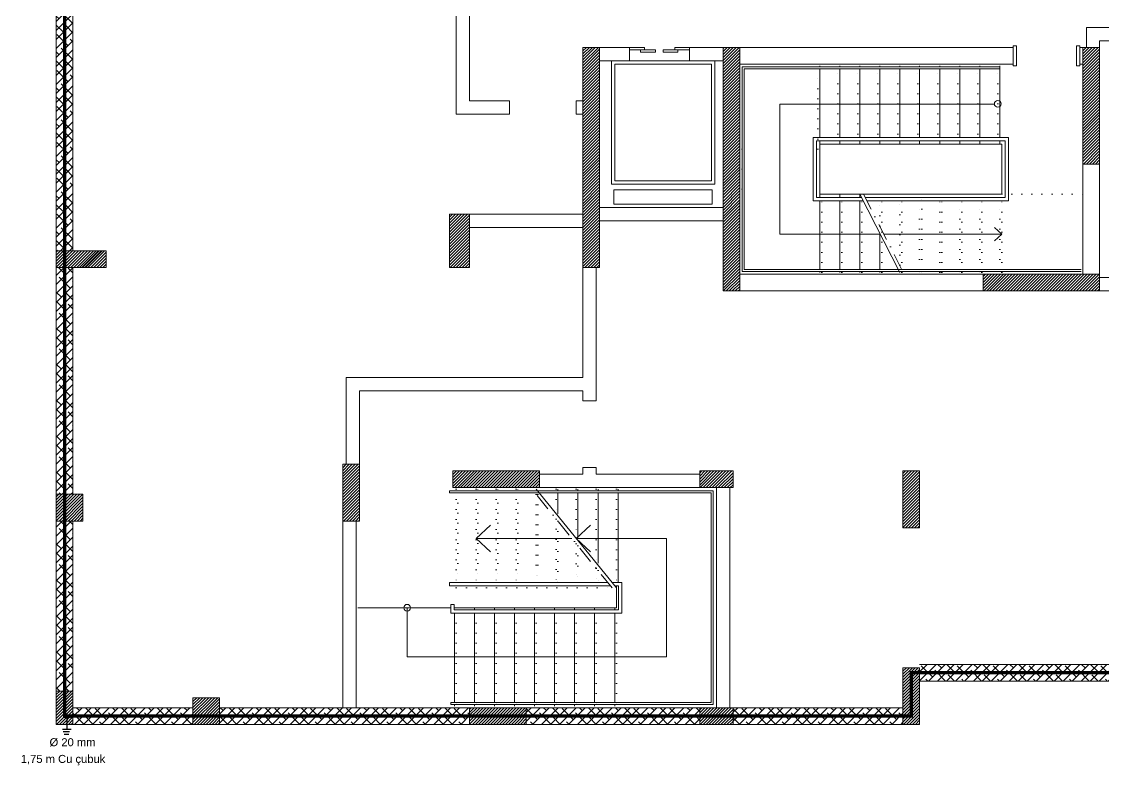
# Model space of a CAD drawing. Header units: millimetres. Extents: x 3395 to 31170, y 2853 to 7104.
# Drawn here: x 4989 to 6611, y 4288 to 5403 of the extents above; entities that cross this region are included whole.
import ezdxf

# ---------------------------------------------------------------- set-up
doc = ezdxf.new("R2010")
doc.units = ezdxf.units.MM
for name, pattern in [('ACAD_ISO02W100', [15, 12, -3]), ('ACAD_ISO07W100', [3, 0, -3]), ('DASHDOTX2', [50.8, 25.4, -12.7, 0, -12.7])]:
    doc.linetypes.add(name, pattern=pattern)
doc.layers.add('Duvar', color=7, linetype='Continuous', lineweight=20)
doc.layers.add('TR', color=252, linetype='Continuous', lineweight=5)
for name, color, linetype in [('Tarama', 42, 'Continuous'), ('TopraklamaY.', 3, 'ACAD_ISO02W100'), ('YazılarY.', 7, 'Continuous')]:
    doc.layers.add(name, color=color, linetype=linetype)
doc.styles.add('TXTX', font='arial.ttf')
pattern_1 = [(45, (12228.046, 21975.931), (-6.735192, 6.735192), []), (135, (12228.046, 21975.931), (-20.2055763, 6.735192), [23.8125, -14.2875])]

msp = doc.modelspace()

# ---------------------------------------------------------------- hatches: boundary and pattern name
at = {"layer": 'TR'}
h = msp.add_hatch(dxfattribs=at)
h.set_pattern_fill('ANSI38', color=256, scale=3)
h.set_pattern_definition([(45, (12238.046, 21975.931), (-6.735192, 6.735192), []), (135, (12238.046, 21975.931), (-20.2055763, 6.735192), [23.8125, -14.2875])])
h.paths.add_polyline_path([(5065.7, 5344.4), (5065.7, 5364.4), (5065.7, 5441.9), (5040.7, 5441.9), (5040.7, 5059.4), (5065.7, 5059.4)])
h = msp.add_hatch(dxfattribs=at)
h.set_pattern_fill('ANSI38', color=256, scale=3)
h.set_pattern_definition(pattern_1)
h.paths.add_polyline_path([(5040.7, 4694.4), (5065.7, 4694.4), (5065.7, 5034.4), (5040.7, 5034.4)])
h = msp.add_hatch(dxfattribs=at)
h.set_pattern_fill('ANSI38', color=256, scale=3)
h.set_pattern_definition(pattern_1)
h.paths.add_polyline_path([(5040.7, 4399.4), (5065.7, 4399.4), (5065.7, 4654.4), (5040.7, 4654.4), (5040.7, 4399.4)])
h = msp.add_hatch(dxfattribs=at)
h.set_pattern_fill('ANSI38', color=256, scale=3)
h.set_pattern_definition([(45, (12228.046, 21985.931), (-6.735192, 6.735192), []), (135, (12228.046, 21985.931), (-20.2055763, 6.735192), [23.8125, -14.2875])])
h.paths.add_polyline_path([(6335.6, 4439.4), (6335.6, 4414.4), (6735.7, 4414.4), (6735.7, 4439.4)])
h = msp.add_hatch(dxfattribs=at)
h.set_pattern_fill('ANSI38', color=256, scale=3)
h.set_pattern_definition(pattern_1)
h.paths.add_polyline_path([(5065.7, 4349.4), (5245.7, 4349.4), (5245.7, 4374.4), (5065.7, 4374.4), (5065.7, 4374.1), (5065.7, 4349.4)])
h = msp.add_hatch(dxfattribs=at)
h.set_pattern_fill('ANSI38', color=256, scale=3)
h.set_pattern_definition(pattern_1)
h.paths.add_polyline_path([(5470.7, 4374.4), (5285.6, 4374.4), (5285.6, 4349.4), (5290.4, 4349.4), (5610.9, 4349.4), (5660.6, 4349.4), (5660.6, 4374.4), (5490.7, 4374.4)])
h = msp.add_hatch(dxfattribs=at)
h.set_pattern_fill('ANSI38', color=256, scale=3)
h.set_pattern_definition(pattern_1)
h.paths.add_polyline_path([(5745.7, 4349.4), (6005.6, 4349.4), (6005.6, 4374.4), (5745.7, 4374.4)])
h = msp.add_hatch(dxfattribs=at)
h.set_pattern_fill('ANSI38', color=256, scale=3)
h.set_pattern_definition(pattern_1)
h.paths.add_polyline_path([(6055.6, 4349.4), (6310.6, 4349.4), (6310.6, 4374.4), (6055.6, 4374.4)])

# ---------------------------------------------------------------- linework, layer by layer
at = {"layer": 'Duvar', "color": 254, "ltscale": 2}
for p, q in [((5040.7, 5441.9), (5040.7, 5059.4)), ((5065.7, 5441.9), (5065.7, 5059.4)), ((5640.7, 5411.9), (5640.7, 5264.4)), ((5660.6, 5411.9), (5660.6, 5284.4)), ((6585.7, 5364.4), (6585.7, 5394.4)), ((6625.7, 5394.4), (6585.7, 5394.4)), ((6605.6, 5364.4), (6605.6, 5374.4)), ((6625.7, 5374.4), (6605.6, 5374.4)), ((5855.6, 5364.4), (5900.6, 5364.4)), ((5990.6, 5364.4), (6040.7, 5364.4)), ((6065.7, 5364.4), (6475.7, 5364.4)), ((6475.7, 5339.4), (6475.7, 5364.3)), ((5855.6, 5344.4), (5900.6, 5344.4)), ((5990.6, 5344.4), (6040.7, 5344.4)), ((6065.7, 5339.4), (6475.7, 5339.4)), ((5720.7, 5284.4), (5660.6, 5284.4)), ((5720.7, 5264.4), (5720.7, 5284.4)), ((5830.6, 5284.4), (5820.7, 5284.4)), ((5820.7, 5264.4), (5820.7, 5284.4)), ((5720.7, 5264.4), (5640.7, 5264.4)), ((5830.6, 5264.4), (5820.7, 5264.4)), ((6580.6, 5189.4), (6580.6, 5024.4)), ((6605.6, 5189.4), (6605.6, 5024.4)), ((5040.7, 4694.4), (5040.7, 5034.4)), ((5065.7, 4694.4), (5065.7, 5034.4)), ((6065.7, 5024.4), (6580.6, 5024.4)), ((7035.7, 5019.4), (6605.6, 5019.4)), ((6065.7, 4999.4), (6580.6, 4999.4)), ((6065.7, 4999.4), (6580.6, 4999.4)), ((6605.6, 4999.4), (7035.7, 4999.4)), ((5765.7, 4724.4), (5830.6, 4724.4)), ((5850.6, 4724.4), (6005.6, 4724.4)), ((5765.7, 4704.4), (6030.7, 4704.4)), ((5793.2, 4701.9), (5793.2, 4699.4)), ((5793.2, 4696.4), (5793.2, 4665)), ((5823.2, 4701.9), (5823.2, 4699.4)), ((5823.2, 4696.4), (5823.2, 4628.1)), ((5853.2, 4701.9), (5853.2, 4699.4)), ((5853.2, 4696.4), (5853.2, 4591.2)), ((5883.2, 4701.9), (5883.2, 4699.4)), ((5883.2, 4696.4), (5883.2, 4562.4)), ((6030.7, 4704.4), (6030.7, 4374.4)), ((6050.7, 4704.4), (6050.7, 4374.4)), ((5040.7, 4369.4), (5040.7, 4654.4)), ((5065.7, 4374.4), (5065.7, 4654.4)), ((5470.7, 4654.4), (5470.7, 4374.4)), ((5490.7, 4654.4), (5490.7, 4374.4)), ((5880.7, 4557.4), (5880.7, 4554.4)), ((5880.7, 4557.4), (5880.7, 4524.4)), ((5632.7, 4524.4), (5493.2, 4524.4)), ((5640.7, 4524.4), (5637.7, 4524.4)), ((5638.2, 4516.4), (5638.2, 4382.4)), ((5640.7, 4524.4), (5880.7, 4524.4)), ((5668.2, 4524.4), (5668.2, 4521.4)), ((5668.2, 4516.4), (5668.2, 4382.4)), ((5698.2, 4524.4), (5698.2, 4521.4)), ((5698.2, 4516.4), (5698.2, 4382.4)), ((5728.2, 4524.4), (5728.2, 4521.4)), ((5728.2, 4516.4), (5728.2, 4382.4)), ((5758.2, 4524.4), (5758.2, 4521.4)), ((5758.2, 4516.4), (5758.2, 4382.4)), ((5788.2, 4524.4), (5788.2, 4521.4)), ((5788.2, 4516.4), (5788.2, 4382.4)), ((5818.2, 4524.4), (5818.2, 4521.4)), ((5818.2, 4516.4), (5818.2, 4382.4)), ((5848.2, 4524.4), (5848.2, 4521.4)), ((5848.2, 4516.4), (5848.2, 4382.4)), ((5878.2, 4524.4), (5878.2, 4521.4)), ((5878.2, 4516.4), (5878.2, 4382.4)), ((5040.7, 4369.4), (5040.7, 4349.4)), ((5245.7, 4374.4), (5065.7, 4374.4)), ((5285.6, 4374.4), (6310.6, 4374.4)), ((5638.2, 4379.4), (5638.2, 4376.9)), ((5668.2, 4379.4), (5668.2, 4376.9)), ((5690.7, 4374.4), (6310.6, 4374.4)), ((5698.2, 4379.4), (5698.2, 4376.9)), ((5728.2, 4379.4), (5728.2, 4376.9)), ((5758.2, 4379.4), (5758.2, 4376.9)), ((5788.2, 4379.4), (5788.2, 4376.9)), ((5818.2, 4379.4), (5818.2, 4376.9)), ((5848.2, 4379.4), (5848.2, 4376.9)), ((5878.2, 4379.4), (5878.2, 4376.9)), ((5250.7, 4349.4), (5040.7, 4349.4)), ((5285.6, 4349.4), (5660.6, 4349.4)), ((5690.7, 4349.4), (6310.6, 4349.4))]:
    msp.add_line(p, q, dxfattribs=at)
at = {"layer": 'Duvar', "color": 254, "linetype": 'Continuous'}
for p, q in [((5830.6, 5364.4), (5855.6, 5364.4)), ((5830.6, 5364.4), (5830.6, 5034.4)), ((5855.6, 5364.4), (5855.6, 5034.4)), ((5900.6, 5344.4), (5900.6, 5364.4)), ((5990.6, 5344.4), (5990.6, 5364.4)), ((6040.7, 5364.4), (6065.7, 5364.4)), ((6040.7, 5364.4), (6040.7, 4999.4)), ((6065.7, 5364.4), (6065.7, 4999.4)), ((6580.6, 5364.4), (6605.6, 5364.4)), ((6580.6, 5364.4), (6580.6, 5189.4)), ((6605.6, 5364.4), (6605.6, 5189.4)), ((6580.6, 5189.4), (6605.6, 5189.4)), ((5630.7, 5114.4), (5660.6, 5114.4)), ((5630.7, 5114.4), (5630.7, 5034.4)), ((5660.6, 5114.4), (5660.6, 5034.4)), ((5040.7, 5059.4), (5115.7, 5059.4)), ((5040.7, 5059.4), (5040.7, 5034.4)), ((5115.7, 5059.4), (5115.7, 5034.4)), ((5040.7, 5034.4), (5115.7, 5034.4)), ((5630.7, 5034.4), (5660.6, 5034.4)), ((5830.6, 5034.4), (5855.6, 5034.4)), ((6430.7, 5024.4), (6605.6, 5024.4)), ((6430.7, 5024.4), (6430.7, 4999.4)), ((6605.6, 5024.4), (6605.6, 4999.4)), ((6040.7, 4999.4), (6065.7, 4999.4)), ((6430.7, 4999.4), (6605.6, 4999.4)), ((5470.7, 4739.4), (5495.7, 4739.4)), ((5470.7, 4739.4), (5470.7, 4654.4)), ((5495.7, 4739.4), (5495.7, 4654.4)), ((5635.7, 4729.4), (5765.7, 4729.4)), ((5635.7, 4729.4), (5635.7, 4704.4)), ((5765.7, 4729.4), (5765.7, 4704.4)), ((6005.7, 4729.4), (6055.7, 4729.4)), ((6005.7, 4729.4), (6005.7, 4704.4)), ((6055.7, 4729.4), (6055.7, 4704.4)), ((5040.7, 4694.4), (5080.7, 4694.4)), ((5040.7, 4694.4), (5040.7, 4654.4)), ((5080.7, 4694.4), (5080.7, 4654.4)), ((5635.7, 4704.4), (5765.7, 4704.4)), ((6005.7, 4704.4), (6055.7, 4704.4)), ((5040.7, 4654.4), (5080.7, 4654.4)), ((5470.7, 4654.4), (5495.7, 4654.4)), ((6310.6, 4434.4), (6335.6, 4434.4)), ((6310.6, 4434.4), (6310.6, 4349.4)), ((6335.6, 4434.4), (6335.6, 4349.4)), ((5040.7, 4399.4), (5065.7, 4399.4)), ((5040.7, 4399.4), (5040.7, 4349.4)), ((5065.7, 4399.4), (5065.7, 4349.4)), ((5245.7, 4389.4), (5285.6, 4389.4)), ((5245.7, 4389.4), (5245.7, 4349.4)), ((5285.6, 4389.4), (5285.6, 4349.4)), ((5660.6, 4374.4), (5745.7, 4374.4)), ((5660.6, 4374.4), (5660.6, 4349.4)), ((5745.7, 4374.4), (5745.7, 4349.4)), ((6005.7, 4374.4), (6055.7, 4374.4)), ((6005.7, 4374.4), (6005.7, 4349.4)), ((6055.7, 4374.4), (6055.7, 4349.4)), ((5040.7, 4349.4), (5065.7, 4349.4)), ((5245.7, 4349.4), (5285.6, 4349.4)), ((5660.6, 4349.4), (5745.7, 4349.4)), ((6005.7, 4349.4), (6055.7, 4349.4)), ((6310.6, 4349.4), (6335.6, 4349.4))]:
    msp.add_line(p, q, dxfattribs=at)
at = {"layer": 'Duvar', "color": 254}
for p, q in [((6575.7, 5364.3), (6575.7, 5339.3)), ((6580.6, 5364.3), (6575.7, 5364.3)), ((6575.7, 5339.3), (6580.6, 5339.3)), ((6185.7, 5335.4), (6185.7, 5337)), ((6185.7, 5229.5), (6185.7, 5332.4)), ((6215.7, 5335.4), (6215.7, 5337)), ((6215.7, 5229.5), (6215.7, 5332.4)), ((6245.7, 5335.4), (6245.7, 5337)), ((6245.7, 5229.5), (6245.7, 5332.4)), ((6275.7, 5335.4), (6275.7, 5337)), ((6275.7, 5229.5), (6275.7, 5332.4)), ((6305.7, 5335.4), (6305.7, 5337)), ((6305.7, 5229.5), (6305.7, 5332.4)), ((6335.6, 5335.4), (6335.6, 5337)), ((6335.6, 5229.5), (6335.6, 5332.4)), ((6365.7, 5335.4), (6365.7, 5337)), ((6365.7, 5229.5), (6365.7, 5332.4)), ((6395.7, 5335.4), (6395.7, 5337)), ((6395.7, 5229.5), (6395.7, 5332.4)), ((6425.7, 5335.4), (6425.7, 5337)), ((6425.7, 5229.5), (6425.7, 5332.4)), ((6455.7, 5335.4), (6455.7, 5337)), ((6455.7, 5335.4), (6455.7, 5332.4)), ((6455.7, 5229.5), (6455.7, 5332.4)), ((6185.7, 5219.5), (6185.7, 5224.5)), ((6185.7, 5219.5), (6185.7, 5224.5)), ((6185.7, 5224.5), (6185.7, 5219.5)), ((6215.7, 5219.5), (6215.7, 5224.5)), ((6245.7, 5219.5), (6245.7, 5224.5)), ((6275.7, 5219.5), (6275.7, 5224.5)), ((6305.7, 5219.5), (6305.7, 5224.5)), ((6335.6, 5219.5), (6335.6, 5224.5)), ((6365.7, 5219.5), (6365.7, 5224.5)), ((6395.7, 5219.5), (6395.7, 5224.5)), ((6425.7, 5219.5), (6425.7, 5224.5)), ((6425.7, 5219.5), (6425.7, 5224.5)), ((6455.7, 5219.5), (6455.7, 5224.5)), ((6455.7, 5219.5), (6455.7, 5224.5)), ((6069.2, 5212), (6068.2, 5212)), ((6458.7, 5219.5), (6185.7, 5219.5)), ((6458.7, 5219.5), (6185.7, 5219.5)), ((6185.7, 5219.5), (6185.7, 5144.5)), ((6185.7, 5219.5), (6185.7, 5144.5)), ((6458.7, 5144.5), (6458.7, 5219.5)), ((6458.7, 5144.5), (6458.7, 5219.5)), ((6069.2, 5182), (6068.2, 5182)), ((6069.2, 5152), (6068.2, 5152)), ((6185.7, 5139.5), (6185.7, 5144.5)), ((6185.7, 5144.5), (6458.7, 5144.5)), ((6185.7, 5144.5), (6245.7, 5144.5)), ((6185.7, 5144.5), (6185.7, 5139.5)), ((6185.7, 5139.5), (6185.7, 5144.5)), ((6215.7, 5139.5), (6215.7, 5144.5)), ((6245.7, 5139.5), (6245.7, 5144.5)), ((6245.7, 5144.5), (6305.7, 5027)), ((6185.7, 5031.4), (6185.7, 5134.5)), ((6215.7, 5031.4), (6215.7, 5134.5)), ((6245.7, 5031.4), (6245.7, 5134.5)), ((5660.6, 5114.4), (5830.6, 5114.4)), ((6040.7, 5124.5), (5855.6, 5124.5)), ((6040.7, 5104.5), (5855.6, 5104.5)), ((5660.6, 5094.4), (5830.6, 5094.4)), ((6275.7, 5031.4), (6275.7, 5085.7)), ((5830.6, 5034.4), (5830.6, 4869.4)), ((5850.6, 5034.4), (5850.6, 4834.4)), ((6185.7, 5027), (6185.7, 5028.4)), ((6215.7, 5027), (6215.7, 5028.4)), ((6245.7, 5027), (6245.7, 5028.4)), ((6275.7, 5027), (6275.7, 5028.4)), ((5475.7, 4739.4), (5475.7, 4869.4)), ((5830.6, 4869.4), (5475.7, 4869.4)), ((5495.7, 4739.4), (5495.7, 4849.4)), ((5830.6, 4849.4), (5495.7, 4849.4)), ((5830.6, 4849.4), (5830.6, 4834.4)), ((5830.6, 4834.4), (5850.6, 4834.4)), ((5830.6, 4734.4), (5830.6, 4724.4)), ((5830.6, 4734.4), (5850.6, 4734.4)), ((5850.6, 4734.4), (5850.6, 4724.4)), ((5630.7, 4699.4), (6025.7, 4699.4)), ((5630.7, 4699.4), (5630.7, 4696.4)), ((5630.7, 4696.4), (6022.7, 4696.4)), ((6022.7, 4696.4), (6022.7, 4382.4)), ((6025.7, 4699.4), (6025.7, 4379.4)), ((5630.7, 4562.4), (5867.7, 4562.4)), ((5630.7, 4562.4), (5630.7, 4557.4)), ((5874.1, 4562.4), (5888.7, 4562.4)), ((5888.7, 4562.4), (5888.7, 4516.4)), ((5630.7, 4557.4), (5871.8, 4557.4)), ((5878.2, 4557.4), (5883.7, 4557.4)), ((5883.7, 4557.4), (5883.7, 4521.4)), ((5632.7, 4529.4), (5632.7, 4516.4)), ((5637.7, 4529.4), (5632.7, 4529.4)), ((5637.7, 4529.4), (5637.7, 4521.4)), ((5632.7, 4516.4), (5888.7, 4516.4)), ((5637.7, 4521.4), (5883.7, 4521.4)), ((6735.7, 4439.4), (6335.6, 4439.4)), ((6335.6, 4414.4), (6735.7, 4414.4)), ((6335.6, 4349.3), (6335.6, 4404.3)), ((5632.7, 4382.4), (6022.7, 4382.4)), ((5632.7, 4382.4), (5632.7, 4379.4)), ((5632.7, 4379.4), (6025.7, 4379.4))]:
    msp.add_line(p, q, dxfattribs=at)
at = {"layer": 'Duvar', "color": 254, "linetype": 'ACAD_ISO07W100', "ltscale": 5}
for p, q in [((6182.7, 5212), (6182.7, 5329.5)), ((6212.7, 5219.5), (6212.7, 5337)), ((6242.7, 5219.5), (6242.7, 5337)), ((6272.7, 5219.5), (6272.7, 5337)), ((6302.7, 5219.5), (6302.7, 5337)), ((6332.7, 5219.5), (6332.7, 5337)), ((6362.7, 5219.5), (6362.7, 5337)), ((6392.7, 5219.5), (6392.7, 5337)), ((6422.7, 5219.5), (6422.7, 5337)), ((6452.7, 5219.5), (6452.7, 5337)), ((6188.7, 5027), (6188.7, 5144.5)), ((6218.7, 5027), (6218.7, 5144.5)), ((6251.3, 5144.5), (6425.7, 5144.5)), ((6275.7, 5139.5), (6275.7, 5144.5)), ((6278.7, 5027), (6278.7, 5144.5)), ((6305.7, 5139.5), (6305.7, 5144.5)), ((6308.7, 5027), (6308.7, 5144.5)), ((6335.6, 5139.5), (6335.6, 5144.5)), ((6338.7, 5031.4), (6338.7, 5144.5)), ((6365.7, 5139.5), (6365.7, 5144.5)), ((6368.7, 5027), (6368.7, 5144.5)), ((6395.7, 5139.5), (6395.7, 5144.5)), ((6398.7, 5027), (6398.7, 5144.5)), ((6425.7, 5139.5), (6425.7, 5144.5)), ((6428.7, 5027), (6428.7, 5144.5)), ((6455.7, 5139.5), (6455.7, 5144.5)), ((6458.7, 5027), (6458.7, 5144.5)), ((6458.7, 5144.5), (6580.6, 5144.5)), ((6248.7, 5027), (6248.7, 5138.6)), ((6275.7, 5096.7), (6275.7, 5134.5)), ((6305.7, 5038), (6305.7, 5134.5)), ((6335.6, 5031.4), (6335.6, 5134.5)), ((6365.7, 5027), (6365.7, 5134.5)), ((6395.7, 5031.4), (6395.7, 5134.5)), ((6425.7, 5031.4), (6425.7, 5134.5)), ((6455.7, 5031.4), (6455.7, 5134.5)), ((6335.6, 5027), (6335.6, 5028.4)), ((6338.7, 5027), (6338.7, 5028.4)), ((6395.7, 5027), (6395.7, 5028.4)), ((6425.7, 5027), (6425.7, 5028.4)), ((5640.7, 4701.9), (5640.7, 4562.4)), ((5643.2, 4696.4), (5643.2, 4562.4)), ((5670.7, 4701.9), (5670.7, 4562.4)), ((5673.2, 4701.9), (5673.2, 4699.4)), ((5673.2, 4696.4), (5673.2, 4562.4)), ((5700.7, 4701.9), (5700.7, 4562.4)), ((5703.2, 4701.9), (5703.2, 4699.4)), ((5703.2, 4696.4), (5703.2, 4562.4)), ((5730.7, 4701.9), (5730.7, 4562.4)), ((5733.2, 4701.9), (5733.2, 4699.4)), ((5733.2, 4696.4), (5733.2, 4562.4)), ((5760.7, 4693.9), (5760.7, 4562.4)), ((5763.2, 4693.9), (5763.2, 4562.4)), ((5790.7, 4701.9), (5790.7, 4665)), ((5820.7, 4701.9), (5820.7, 4628.1)), ((5850.6, 4701.9), (5850.6, 4591.2)), ((5880.7, 4701.9), (5880.7, 4562.4)), ((5880.7, 4701.9), (5880.7, 4562.4)), ((5790.7, 4657.1), (5790.7, 4562.4)), ((5793.2, 4654), (5793.2, 4562.4)), ((5820.7, 4620.2), (5820.7, 4562.4)), ((5823.2, 4617.1), (5823.2, 4562.4)), ((5850.6, 4583.3), (5850.6, 4562.4)), ((5853.2, 4580.2), (5853.2, 4562.4)), ((5640.7, 4557.4), (5640.7, 4554.4)), ((5640.7, 4554.4), (5874.2, 4554.4)), ((5643.2, 4557.4), (5643.2, 4554.4)), ((5670.7, 4557.4), (5670.7, 4554.4)), ((5673.2, 4557.4), (5673.2, 4554.4)), ((5700.7, 4557.4), (5700.7, 4554.4)), ((5703.2, 4557.4), (5703.2, 4554.4)), ((5730.7, 4557.4), (5730.7, 4554.4)), ((5733.2, 4557.4), (5733.2, 4554.4)), ((5760.7, 4557.4), (5760.7, 4554.4)), ((5763.2, 4557.4), (5763.2, 4554.4)), ((5790.7, 4557.4), (5790.7, 4554.4)), ((5793.2, 4557.4), (5793.2, 4554.4)), ((5820.7, 4557.4), (5820.7, 4554.4)), ((5823.2, 4557.4), (5823.2, 4554.4)), ((5850.6, 4557.4), (5850.6, 4554.4)), ((5853.2, 4557.4), (5853.2, 4554.4)), ((5640.7, 4524.4), (5640.7, 4521.4)), ((5640.7, 4516.4), (5640.7, 4376.9)), ((5670.7, 4524.4), (5670.7, 4521.4)), ((5670.7, 4516.4), (5670.7, 4376.9)), ((5700.7, 4524.4), (5700.7, 4521.4)), ((5700.7, 4516.4), (5700.7, 4376.9)), ((5730.7, 4524.4), (5730.7, 4521.4)), ((5730.7, 4516.4), (5730.7, 4376.9)), ((5760.7, 4524.4), (5760.7, 4521.4)), ((5760.7, 4516.4), (5760.7, 4376.9)), ((5790.7, 4524.4), (5790.7, 4521.4)), ((5790.7, 4516.4), (5790.7, 4376.9)), ((5820.7, 4524.4), (5820.7, 4521.4)), ((5820.7, 4516.4), (5820.7, 4376.9)), ((5850.6, 4524.4), (5850.6, 4521.4)), ((5850.6, 4516.4), (5850.6, 4376.9)), ((5880.7, 4524.4), (5880.7, 4521.4)), ((5880.7, 4524.4), (5880.7, 4521.4)), ((5880.7, 4516.4), (5880.7, 4376.9)), ((5880.7, 4516.4), (5880.7, 4376.9))]:
    msp.add_line(p, q, dxfattribs=at)
at = {"layer": 'Duvar', "color": 254, "linetype": 'DASHDOTX2'}
msp.add_line((6251.3, 5144.5), (6311.3, 5027), dxfattribs=at)
at = {"layer": 'Duvar', "color": 254}
for points in [[(5922.9, 5360.9), (5922.9, 5364.4), (5900.6, 5364.4), (5900.6, 5360.9)], [(5939.3, 5357.4), (5939.3, 5360.9), (5917, 5360.9), (5917, 5357.4)], [(5950.7, 5357.4), (5950.7, 5360.9), (5972.9, 5360.9), (5972.9, 5357.4)], [(5968.4, 5360.9), (5968.4, 5364.4), (5990.6, 5364.4), (5990.6, 5360.9)], [(5873.4, 5159.6), (6028.4, 5159.6), (6028.4, 5344.4), (5873.4, 5344.4)], [(5878.4, 5164.6), (6023.4, 5164.6), (6023.4, 5339.4), (5878.4, 5339.4)], [(5876.9, 5129.3), (6024.5, 5129.3), (6024.5, 5150.9), (5876.9, 5150.9)]]:
    msp.add_lwpolyline(points, close=True, dxfattribs=at)
for points in [[(6475.7, 5339.4), (6475.7, 5336.8), (6480.7, 5336.8), (6480.7, 5366.9), (6475.7, 5366.9), (6475.7, 5364.3)], [(6575.7, 5339.3), (6575.7, 5336.8), (6570.7, 5336.8), (6570.7, 5366.8), (6575.7, 5366.8), (6575.7, 5364.3)], [(6069.2, 5335.4), (6069.2, 5028.4), (6069.2, 5028.4), (6578.1, 5028.4)], [(6455.7, 5335.4), (6069.2, 5335.4)], [(6455.7, 5332.4), (6072.2, 5332.4), (6072.2, 5332.4), (6072.2, 5031.4), (6072.2, 5031.4), (6578.1, 5031.4)], [(6447.7, 5279.5), (6125.7, 5279.5), (6125.7, 5084.5), (6276.3, 5084.5)], [(6256.4, 5134.5), (6468.7, 5134.5), (6468.7, 5229.5), (6175.7, 5229.5), (6175.7, 5134.5), (6250.8, 5134.5)], [(6253.8, 5139.5), (6463.7, 5139.5), (6463.7, 5224.5), (6180.7, 5224.5), (6180.7, 5139.5), (6248.2, 5139.5)], [(6447.9, 5094.5), (6458.7, 5084.5)], [(6281.9, 5084.5), (6458.7, 5084.5)], [(6447.9, 5074.5), (6458.7, 5084.5)], [(5880.7, 4554.4), (5760.7, 4701.9)], [(5692.2, 4648.1), (5670.7, 4628.1)], [(5842.2, 4648.1), (5820.7, 4628.1)], [(5820.7, 4628.1), (5955.7, 4628.1), (5955.7, 4450.6), (5566.9, 4450.6), (5566.9, 4524.4)], [(5670.7, 4628.1), (5814.2, 4628.1)], [(5692.2, 4608.1), (5670.7, 4628.1)], [(5842.2, 4608.1), (5820.7, 4628.1)]]:
    msp.add_lwpolyline(points, dxfattribs=at)
at = {"layer": 'Duvar', "color": 254, "linetype": 'Continuous'}
msp.add_lwpolyline([(6335.6, 4729.4), (6335.6, 4644.4), (6310.6, 4644.4), (6310.6, 4729.4)], close=True, dxfattribs=at)
at = {"layer": 'Duvar', "color": 254, "linetype": 'DASHDOTX2'}
msp.add_lwpolyline([(5874.2, 4554.4), (5754.2, 4701.9)], dxfattribs=at)
at = {"layer": 'Duvar', "color": 254}
for centre in [(6452.7, 5279.8), (5566.9, 4524.4)]:
    msp.add_circle(centre, 5, dxfattribs=at)
at = {"layer": 'Tarama', "const_width": 5}
msp.add_lwpolyline([(6748.2, 4426.9), (6335.6, 4426.9), (6323.1, 4426.9), (6323.1, 4374.4), (6323.1, 4361.9), (5065.7, 4361.9), (5053.2, 4361.9), (5053.2, 4374.4), (5053.2, 6546.9), (6323.1, 6546.9), (6323.1, 6224.4)], dxfattribs=at)
at = {"layer": 'Tarama', "color": 7, "true_color": 0xffffff, "const_width": 5}
msp.add_lwpolyline([(5062.3, 4361.7), (5050.9, 4361.8)], dxfattribs=at)
at = {"layer": 'TopraklamaY.', "linetype": 'ByBlock'}
for p, q in [((5056.3, 4361.7), (5056.3, 4342.3)), ((5050.1, 4342.3), (5063, 4342.3)), ((5050.8, 4338.6), (5060.6, 4338.6)), ((5052.6, 4334.8), (5059.6, 4334.8))]:
    msp.add_line(p, q, dxfattribs=at)
at = {"layer": 'TR', "ltscale": 2}
for p, q in [((5830.6, 5363.7), (5831.3, 5364.4)), ((5830.6, 5359.2), (5835.8, 5364.4)), ((5830.6, 5354.8), (5840.3, 5364.4)), ((5830.6, 5350.3), (5844.8, 5364.4)), ((5830.6, 5345.8), (5849.2, 5364.4)), ((5830.6, 5341.3), (5853.7, 5364.4)), ((5830.6, 5336.8), (5855.6, 5361.8)), ((5830.6, 5332.3), (5855.6, 5357.3)), ((6040.7, 5362.7), (6042.3, 5364.4)), ((6040.7, 5358.2), (6046.8, 5364.4)), ((6040.7, 5353.7), (6051.3, 5364.4)), ((6040.7, 5349.2), (6055.8, 5364.4)), ((6040.7, 5344.7), (6060.3, 5364.4)), ((6040.7, 5340.2), (6064.8, 5364.4)), ((6040.7, 5335.8), (6065.7, 5360.8)), ((6040.7, 5331.3), (6065.7, 5356.3)), ((6580.6, 5363.9), (6581.1, 5364.4)), ((6580.6, 5359.4), (6585.6, 5364.4)), ((6580.6, 5354.9), (6590.1, 5364.4)), ((6580.6, 5350.4), (6594.6, 5364.4)), ((6580.6, 5345.9), (6599.1, 5364.4)), ((6580.6, 5341.4), (6603.6, 5364.4)), ((6580.6, 5336.9), (6605.6, 5361.9)), ((6580.6, 5332.5), (6605.6, 5357.5)), ((5830.6, 5327.8), (5855.6, 5352.8)), ((5830.6, 5323.3), (5855.6, 5348.3)), ((5830.6, 5318.8), (5855.6, 5343.8)), ((5830.6, 5314.3), (5855.6, 5339.3)), ((6040.7, 5326.8), (6065.7, 5351.8)), ((6040.7, 5322.3), (6065.7, 5347.3)), ((6040.7, 5317.8), (6065.7, 5342.8)), ((6040.7, 5313.3), (6065.7, 5338.3)), ((6580.6, 5328), (6605.6, 5353)), ((6580.6, 5323.5), (6605.6, 5348.5)), ((6580.6, 5319), (6605.6, 5344)), ((6580.6, 5314.5), (6605.6, 5339.5)), ((5830.6, 5309.9), (5855.6, 5334.9)), ((5830.6, 5305.4), (5855.6, 5330.4)), ((5830.6, 5300.9), (5855.6, 5325.9)), ((6040.7, 5308.8), (6065.7, 5333.8)), ((6040.7, 5304.3), (6065.7, 5329.3)), ((6040.7, 5299.8), (6065.7, 5324.8)), ((6580.6, 5310), (6605.6, 5335)), ((6580.6, 5305.5), (6605.6, 5330.5)), ((6580.6, 5301), (6605.6, 5326)), ((5830.6, 5296.4), (5855.6, 5321.4)), ((5830.6, 5291.9), (5855.6, 5316.9)), ((5830.6, 5287.4), (5855.6, 5312.4)), ((5830.6, 5282.9), (5855.6, 5307.9)), ((6040.7, 5295.3), (6065.7, 5320.3)), ((6040.7, 5290.9), (6065.7, 5315.9)), ((6040.7, 5286.4), (6065.7, 5311.4)), ((6040.7, 5281.9), (6065.7, 5306.9)), ((6580.6, 5296.5), (6605.6, 5321.5)), ((6580.6, 5292), (6605.6, 5317)), ((6580.6, 5287.5), (6605.6, 5312.5)), ((6580.6, 5283.1), (6605.6, 5308.1)), ((5830.6, 5278.4), (5855.6, 5303.4)), ((5830.6, 5273.9), (5855.6, 5298.9)), ((5830.6, 5269.4), (5855.6, 5294.4)), ((5830.6, 5264.9), (5855.6, 5289.9)), ((6040.7, 5277.4), (6065.7, 5302.4)), ((6040.7, 5272.9), (6065.7, 5297.9)), ((6040.7, 5268.4), (6065.7, 5293.4)), ((6580.6, 5278.6), (6605.6, 5303.6)), ((6580.6, 5274.1), (6605.6, 5299.1)), ((6580.6, 5269.6), (6605.6, 5294.6)), ((6580.6, 5265.1), (6605.6, 5290.1)), ((5830.6, 5260.5), (5855.6, 5285.5)), ((5830.6, 5256), (5855.6, 5281)), ((5830.6, 5251.5), (5855.6, 5276.5)), ((6040.7, 5263.9), (6065.7, 5288.9)), ((6040.7, 5259.4), (6065.7, 5284.4)), ((6040.7, 5254.9), (6065.7, 5279.9)), ((6040.7, 5250.4), (6065.7, 5275.4)), ((6580.6, 5260.6), (6605.6, 5285.6)), ((6580.6, 5256.1), (6605.6, 5281.1)), ((6580.6, 5251.6), (6605.6, 5276.6)), ((5830.6, 5247), (5855.6, 5272)), ((5830.6, 5242.5), (5855.6, 5267.5)), ((5830.6, 5238), (5855.6, 5263)), ((5830.6, 5233.5), (5855.6, 5258.5)), ((6040.7, 5246), (6065.7, 5271)), ((6040.7, 5241.5), (6065.7, 5266.5)), ((6040.7, 5237), (6065.7, 5262)), ((6040.7, 5232.5), (6065.7, 5257.5)), ((6580.6, 5247.1), (6605.6, 5272.1)), ((6580.6, 5242.6), (6605.6, 5267.6)), ((6580.6, 5238.2), (6605.6, 5263.2)), ((6580.6, 5233.7), (6605.6, 5258.7)), ((5830.6, 5229), (5855.6, 5254)), ((5830.6, 5224.5), (5855.6, 5249.5)), ((5830.6, 5220), (5855.6, 5245)), ((5830.6, 5215.6), (5855.6, 5240.6)), ((6040.7, 5228), (6065.7, 5253)), ((6040.7, 5223.5), (6065.7, 5248.5)), ((6040.7, 5219), (6065.7, 5244)), ((6580.6, 5229.2), (6605.6, 5254.2)), ((6580.6, 5224.7), (6605.6, 5249.7)), ((6580.6, 5220.2), (6605.6, 5245.2)), ((6580.6, 5215.7), (6605.6, 5240.7)), ((5830.6, 5211.1), (5855.6, 5236.1)), ((5830.6, 5206.6), (5855.6, 5231.6)), ((5830.6, 5202.1), (5855.6, 5227.1)), ((6040.7, 5214.5), (6065.7, 5239.5)), ((6040.7, 5210), (6065.7, 5235)), ((6040.7, 5205.5), (6065.7, 5230.5)), ((6040.7, 5201.1), (6065.7, 5226.1)), ((6580.6, 5211.2), (6605.6, 5236.2)), ((6580.6, 5206.7), (6605.6, 5231.7)), ((6580.6, 5202.2), (6605.6, 5227.2)), ((5830.6, 5197.6), (5855.6, 5222.6)), ((5830.6, 5193.1), (5855.6, 5218.1)), ((5830.6, 5188.6), (5855.6, 5213.6)), ((5830.6, 5184.1), (5855.6, 5209.1)), ((6040.7, 5196.6), (6065.7, 5221.6)), ((6040.7, 5192.1), (6065.7, 5217.1)), ((6040.7, 5187.6), (6065.7, 5212.6)), ((6040.7, 5183.1), (6065.7, 5208.1)), ((6580.6, 5197.7), (6605.6, 5222.7)), ((6580.6, 5193.3), (6605.6, 5218.3)), ((6581.3, 5189.4), (6605.6, 5213.8)), ((6585.7, 5189.4), (6605.6, 5209.3)), ((5830.6, 5179.6), (5855.6, 5204.6)), ((5830.6, 5175.1), (5855.6, 5200.1)), ((5830.6, 5170.7), (5855.6, 5195.7)), ((6040.7, 5178.6), (6065.7, 5203.6)), ((6040.7, 5174.1), (6065.7, 5199.1)), ((6040.7, 5169.6), (6065.7, 5194.6)), ((6590.2, 5189.4), (6605.6, 5204.8)), ((6594.7, 5189.4), (6605.6, 5200.3)), ((6599.2, 5189.4), (6605.6, 5195.8)), ((5830.6, 5166.2), (5855.6, 5191.2)), ((5830.6, 5161.7), (5855.6, 5186.7)), ((5830.6, 5157.2), (5855.6, 5182.2)), ((5830.6, 5152.7), (5855.6, 5177.7)), ((6040.7, 5165.1), (6065.7, 5190.1)), ((6040.7, 5160.6), (6065.7, 5185.6)), ((6040.7, 5156.2), (6065.7, 5181.2)), ((6040.7, 5151.7), (6065.7, 5176.7)), ((6603.7, 5189.4), (6605.6, 5191.3)), ((5830.6, 5148.2), (5855.6, 5173.2)), ((5830.6, 5143.7), (5855.6, 5168.7)), ((5830.6, 5139.2), (5855.6, 5164.2)), ((5830.6, 5134.7), (5855.6, 5159.7)), ((6040.7, 5147.2), (6065.7, 5172.2)), ((6040.7, 5142.7), (6065.7, 5167.7)), ((6040.7, 5138.2), (6065.7, 5163.2)), ((5830.6, 5130.2), (5855.6, 5155.2)), ((5830.6, 5125.8), (5855.6, 5150.8)), ((5830.6, 5121.3), (5855.6, 5146.3)), ((6040.7, 5133.7), (6065.7, 5158.7)), ((6040.7, 5129.2), (6065.7, 5154.2)), ((6040.7, 5124.7), (6065.7, 5149.7)), ((6040.7, 5120.2), (6065.7, 5145.2)), ((5830.6, 5116.8), (5855.6, 5141.8)), ((5830.6, 5112.3), (5855.6, 5137.3)), ((5830.6, 5107.8), (5855.6, 5132.8)), ((5830.6, 5103.3), (5855.6, 5128.3)), ((6040.7, 5115.7), (6065.7, 5140.7)), ((6040.7, 5111.2), (6065.7, 5136.2)), ((6040.7, 5106.8), (6065.7, 5131.8)), ((6040.7, 5102.3), (6065.7, 5127.3)), ((5630.7, 5114.3), (5630.7, 5114.4)), ((5630.7, 5109.9), (5635.2, 5114.4)), ((5630.7, 5105.4), (5639.7, 5114.4)), ((5630.7, 5100.9), (5644.1, 5114.4)), ((5630.7, 5096.4), (5648.6, 5114.4)), ((5630.7, 5091.9), (5653.1, 5114.4)), ((5630.7, 5087.4), (5657.6, 5114.4)), ((5630.7, 5082.9), (5660.6, 5112.9)), ((5830.6, 5098.8), (5855.6, 5123.8)), ((5830.6, 5094.3), (5855.6, 5119.3)), ((5830.6, 5089.8), (5855.6, 5114.8)), ((6040.7, 5097.8), (6065.7, 5122.8)), ((6040.7, 5093.3), (6065.7, 5118.3)), ((6040.7, 5088.8), (6065.7, 5113.8)), ((5630.7, 5078.4), (5660.6, 5108.4)), ((5630.7, 5073.9), (5660.6, 5103.9)), ((5630.7, 5069.4), (5660.6, 5099.4)), ((5630.7, 5065), (5660.6, 5095)), ((5830.6, 5085.3), (5855.6, 5110.3)), ((5830.6, 5080.9), (5855.6, 5105.9)), ((5830.6, 5076.4), (5855.6, 5101.4)), ((5830.6, 5071.9), (5855.6, 5096.9)), ((6040.7, 5084.3), (6065.7, 5109.3)), ((6040.7, 5079.8), (6065.7, 5104.8)), ((6040.7, 5075.3), (6065.7, 5100.3)), ((6040.7, 5070.8), (6065.7, 5095.8)), ((5630.7, 5060.5), (5660.6, 5090.5)), ((5630.7, 5056), (5660.6, 5086)), ((5630.7, 5051.5), (5660.6, 5081.5)), ((5830.6, 5067.4), (5855.6, 5092.4)), ((5830.6, 5062.9), (5855.6, 5087.9)), ((5830.6, 5058.4), (5855.6, 5083.4)), ((5830.6, 5053.9), (5855.6, 5078.9)), ((6040.7, 5066.3), (6065.7, 5091.3)), ((6040.7, 5061.9), (6065.7, 5086.9)), ((6040.7, 5057.4), (6065.7, 5082.4)), ((5630.7, 5047), (5660.6, 5077)), ((5630.7, 5042.5), (5660.6, 5072.5)), ((5630.7, 5038), (5660.6, 5068)), ((5631.5, 5034.4), (5660.6, 5063.5)), ((5830.6, 5049.4), (5855.6, 5074.4)), ((5830.6, 5044.9), (5855.6, 5069.9)), ((5830.6, 5040.4), (5855.6, 5065.4)), ((6040.7, 5052.9), (6065.7, 5077.9)), ((6040.7, 5048.4), (6065.7, 5073.4)), ((6040.7, 5043.9), (6065.7, 5068.9)), ((6040.7, 5039.4), (6065.7, 5064.4)), ((5040.7, 5057.6), (5042.4, 5059.4)), ((5040.7, 5053.2), (5046.9, 5059.4)), ((5040.7, 5048.7), (5051.4, 5059.4)), ((5040.7, 5044.2), (5055.8, 5059.4)), ((5040.7, 5039.7), (5060.3, 5059.4)), ((5040.7, 5035.2), (5064.8, 5059.4)), ((5044.3, 5034.4), (5069.3, 5059.4)), ((5048.8, 5034.4), (5073.8, 5059.4)), ((5053.3, 5034.4), (5078.3, 5059.4)), ((5057.8, 5034.4), (5082.8, 5059.4)), ((5062.3, 5034.4), (5087.3, 5059.4)), ((5066.8, 5034.4), (5091.8, 5059.4)), ((5071.3, 5034.4), (5096.3, 5059.4)), ((5075.7, 5034.4), (5100.7, 5059.4)), ((5079.2, 5034.4), (5104.2, 5059.4)), ((5080.2, 5034.4), (5105.2, 5059.4)), ((5083.7, 5034.4), (5108.7, 5059.4)), ((5084.7, 5034.4), (5109.7, 5059.4)), ((5088.2, 5034.4), (5113.2, 5059.4)), ((5092.7, 5034.4), (5115.7, 5057.3)), ((5097.2, 5034.4), (5115.7, 5052.8)), ((5101.7, 5034.4), (5115.7, 5048.4)), ((5636, 5034.4), (5660.6, 5059)), ((5640.5, 5034.4), (5660.6, 5054.5)), ((5645, 5034.4), (5660.6, 5050)), ((5830.6, 5036), (5855.6, 5061)), ((5833.6, 5034.4), (5855.6, 5056.5)), ((5838, 5034.4), (5855.6, 5052)), ((5842.5, 5034.4), (5855.6, 5047.5)), ((6040.7, 5034.9), (6065.7, 5059.9)), ((6040.7, 5030.4), (6065.7, 5055.4)), ((6040.7, 5025.9), (6065.7, 5050.9)), ((6040.7, 5021.4), (6065.7, 5046.4)), ((5106.2, 5034.4), (5115.7, 5043.9)), ((5110.6, 5034.4), (5115.7, 5039.4)), ((5115.1, 5034.4), (5115.7, 5034.9)), ((5649.5, 5034.4), (5660.6, 5045.6)), ((5654, 5034.4), (5660.6, 5041.1)), ((5658.4, 5034.4), (5660.6, 5036.6)), ((5847, 5034.4), (5855.6, 5043)), ((5851.5, 5034.4), (5855.6, 5038.5)), ((6040.7, 5017), (6065.7, 5042)), ((6040.7, 5012.5), (6065.7, 5037.5)), ((6040.7, 5008), (6065.7, 5033)), ((6040.7, 5003.5), (6065.7, 5028.5)), ((6041, 4999.4), (6065.7, 5024)), ((6045.5, 4999.4), (6065.7, 5019.5)), ((6050, 4999.4), (6065.7, 5015)), ((6430.7, 5020.8), (6434.2, 5024.4)), ((6430.7, 5016.3), (6438.7, 5024.4)), ((6430.7, 5011.8), (6443.2, 5024.4)), ((6430.7, 5007.3), (6447.7, 5024.4)), ((6430.7, 5002.8), (6452.2, 5024.4)), ((6431.7, 4999.4), (6456.7, 5024.4)), ((6436.2, 4999.4), (6461.2, 5024.4)), ((6440.6, 4999.4), (6465.6, 5024.4)), ((6445.1, 4999.4), (6470.1, 5024.4)), ((6449.6, 4999.4), (6474.6, 5024.4)), ((6454.1, 4999.4), (6479.1, 5024.4)), ((6458.6, 4999.4), (6483.6, 5024.4)), ((6463.1, 4999.4), (6488.1, 5024.4)), ((6467.6, 4999.4), (6492.6, 5024.4)), ((6472.1, 4999.4), (6497.1, 5024.4)), ((6476.6, 4999.4), (6501.6, 5024.4)), ((6481.1, 4999.4), (6506.1, 5024.4)), ((6485.5, 4999.4), (6510.5, 5024.4)), ((6490, 4999.4), (6515, 5024.4)), ((6494.5, 4999.4), (6519.5, 5024.4)), ((6499, 4999.4), (6524, 5024.4)), ((6503.5, 4999.4), (6528.5, 5024.4)), ((6508, 4999.4), (6533, 5024.4)), ((6512.5, 4999.4), (6537.5, 5024.4)), ((6517, 4999.4), (6542, 5024.4)), ((6521.5, 4999.4), (6546.5, 5024.4)), ((6526, 4999.4), (6551, 5024.4)), ((6530.4, 4999.4), (6555.4, 5024.4)), ((6534.9, 4999.4), (6559.9, 5024.4)), ((6539.4, 4999.4), (6564.4, 5024.4)), ((6543.9, 4999.4), (6568.9, 5024.4)), ((6548.4, 4999.4), (6573.4, 5024.4)), ((6552.9, 4999.4), (6577.9, 5024.4)), ((6557.4, 4999.4), (6582.4, 5024.4)), ((6561.9, 4999.4), (6586.9, 5024.4)), ((6566.4, 4999.4), (6591.4, 5024.4)), ((6570.9, 4999.4), (6595.9, 5024.4)), ((6575.3, 4999.4), (6600.3, 5024.4)), ((6579.8, 4999.4), (6604.8, 5024.4)), ((6584.3, 4999.4), (6605.6, 5020.7)), ((6588.8, 4999.4), (6605.6, 5016.2)), ((6054.5, 4999.4), (6065.7, 5010.5)), ((6059, 4999.4), (6065.7, 5006)), ((6063.5, 4999.4), (6065.7, 5001.5)), ((6593.3, 4999.4), (6605.6, 5011.7)), ((6597.8, 4999.4), (6605.6, 5007.2)), ((6602.3, 4999.4), (6605.6, 5002.7)), ((5470.7, 4738.8), (5471.2, 4739.4)), ((5470.7, 4734.3), (5475.7, 4739.4)), ((5470.7, 4729.8), (5480.2, 4739.4)), ((5470.7, 4725.3), (5484.7, 4739.4)), ((5470.7, 4720.9), (5489.2, 4739.4)), ((5470.7, 4716.4), (5493.7, 4739.4)), ((5470.7, 4711.9), (5495.7, 4736.9)), ((5470.7, 4707.4), (5495.7, 4732.4)), ((5470.7, 4702.9), (5495.7, 4727.9)), ((5470.7, 4698.4), (5495.7, 4723.4)), ((5635.7, 4728.7), (5636.3, 4729.4)), ((5635.7, 4724.2), (5640.8, 4729.4)), ((5635.7, 4719.7), (5645.3, 4729.4)), ((5635.7, 4715.2), (5649.8, 4729.4)), ((5635.7, 4710.7), (5654.3, 4729.4)), ((5635.7, 4706.2), (5658.8, 4729.4)), ((5638.3, 4704.4), (5663.3, 4729.4)), ((5642.8, 4704.4), (5667.8, 4729.4)), ((5647.2, 4704.4), (5672.2, 4729.4)), ((5651.7, 4704.4), (5676.7, 4729.4)), ((5656.2, 4704.4), (5681.2, 4729.4)), ((5660.7, 4704.4), (5685.7, 4729.4)), ((5665.2, 4704.4), (5690.2, 4729.4)), ((5669.7, 4704.4), (5694.7, 4729.4)), ((5674.2, 4704.4), (5699.2, 4729.4)), ((5678.7, 4704.4), (5703.7, 4729.4)), ((5683.2, 4704.4), (5708.2, 4729.4)), ((5687.7, 4704.4), (5712.7, 4729.4)), ((5692.1, 4704.4), (5717.1, 4729.4)), ((5696.6, 4704.4), (5721.6, 4729.4)), ((5701.1, 4704.4), (5726.1, 4729.4)), ((5705.6, 4704.4), (5730.6, 4729.4)), ((5710.1, 4704.4), (5735.1, 4729.4)), ((5714.6, 4704.4), (5739.6, 4729.4)), ((5719.1, 4704.4), (5744.1, 4729.4)), ((5723.6, 4704.4), (5748.6, 4729.4)), ((5728.1, 4704.4), (5753.1, 4729.4)), ((5732.6, 4704.4), (5757.6, 4729.4)), ((5737, 4704.4), (5762, 4729.4)), ((5741.5, 4704.4), (5765.7, 4728.5)), ((5746, 4704.4), (5765.7, 4724)), ((6005.7, 4726), (6009, 4729.4)), ((6005.7, 4721.5), (6013.5, 4729.4)), ((6005.7, 4717), (6018, 4729.4)), ((6005.7, 4712.5), (6022.5, 4729.4)), ((6005.7, 4708.1), (6027, 4729.4)), ((6006.5, 4704.4), (6031.5, 4729.4)), ((6010.9, 4704.4), (6035.9, 4729.4)), ((6015.4, 4704.4), (6040.4, 4729.4)), ((6019.9, 4704.4), (6044.9, 4729.4)), ((6024.4, 4704.4), (6049.4, 4729.4)), ((6028.9, 4704.4), (6053.9, 4729.4)), ((6033.4, 4704.4), (6055.7, 4726.6)), ((6037.9, 4704.4), (6055.7, 4722.1)), ((6310.6, 4725.7), (6314.3, 4729.4)), ((6310.6, 4721.2), (6318.8, 4729.4)), ((6310.6, 4716.7), (6323.3, 4729.4)), ((6310.6, 4712.2), (6327.8, 4729.4)), ((6310.6, 4707.7), (6332.3, 4729.4)), ((6310.6, 4703.2), (6335.6, 4728.2)), ((6310.6, 4698.7), (6335.6, 4723.7)), ((5470.7, 4693.9), (5495.7, 4718.9)), ((5470.7, 4689.4), (5495.7, 4714.4)), ((5470.7, 4684.9), (5495.7, 4709.9)), ((5470.7, 4680.4), (5495.7, 4705.4)), ((5750.5, 4704.4), (5765.7, 4719.5)), ((5755, 4704.4), (5765.7, 4715)), ((5759.5, 4704.4), (5765.7, 4710.5)), ((5764, 4704.4), (5765.7, 4706)), ((6042.4, 4704.4), (6055.7, 4717.6)), ((6046.9, 4704.4), (6055.7, 4713.2)), ((6051.4, 4704.4), (6055.7, 4708.7)), ((6310.6, 4694.3), (6335.6, 4719.3)), ((6310.6, 4689.8), (6335.6, 4714.8)), ((6310.6, 4685.3), (6335.6, 4710.3)), ((6310.6, 4680.8), (6335.6, 4705.8)), ((5040.7, 4690.5), (5044.5, 4694.4)), ((5040.7, 4686), (5049, 4694.4)), ((5040.7, 4681.5), (5053.5, 4694.4)), ((5040.7, 4677), (5058, 4694.4)), ((5040.7, 4672.5), (5062.5, 4694.4)), ((5040.7, 4668), (5067, 4694.4)), ((5040.7, 4663.5), (5071.5, 4694.4)), ((5040.7, 4659), (5076, 4694.4)), ((5040.7, 4654.6), (5080.5, 4694.4)), ((5045, 4654.4), (5080.7, 4690.1)), ((5470.7, 4676), (5495.7, 4701)), ((5470.7, 4671.5), (5495.7, 4696.5)), ((5470.7, 4667), (5495.7, 4692)), ((6310.6, 4676.3), (6335.6, 4701.3)), ((6310.6, 4671.8), (6335.6, 4696.8)), ((6310.6, 4667.3), (6335.6, 4692.3)), ((5049.4, 4654.4), (5080.7, 4685.6)), ((5053.9, 4654.4), (5080.7, 4681.1)), ((5058.4, 4654.4), (5080.7, 4676.6)), ((5470.7, 4662.5), (5495.7, 4687.5)), ((5470.7, 4658), (5495.7, 4683)), ((5471.5, 4654.4), (5495.7, 4678.5)), ((5476, 4654.4), (5495.7, 4674)), ((6310.6, 4662.8), (6335.6, 4687.8)), ((6310.6, 4658.3), (6335.6, 4683.3)), ((6310.6, 4653.8), (6335.6, 4678.8)), ((6310.6, 4649.4), (6335.6, 4674.4)), ((5062.9, 4654.4), (5080.7, 4672.1)), ((5067.4, 4654.4), (5080.7, 4667.6)), ((5071.9, 4654.4), (5080.7, 4663.1)), ((5076.4, 4654.4), (5080.7, 4658.6)), ((5480.5, 4654.4), (5495.7, 4669.5)), ((5485, 4654.4), (5495.7, 4665)), ((5489.5, 4654.4), (5495.7, 4660.5)), ((6310.6, 4644.9), (6335.6, 4669.9)), ((6314.6, 4644.4), (6335.6, 4665.4)), ((6319.1, 4644.4), (6335.6, 4660.9)), ((6323.6, 4644.4), (6335.6, 4656.4)), ((5494, 4654.4), (5495.7, 4656.1)), ((6328.1, 4644.4), (6335.6, 4651.9)), ((6332.6, 4644.4), (6335.6, 4647.4)), ((6310.6, 4433.8), (6311.2, 4434.4)), ((6310.6, 4429.3), (6315.7, 4434.4)), ((6310.6, 4424.9), (6320.2, 4434.4)), ((6310.6, 4420.4), (6324.7, 4434.4)), ((6310.6, 4415.9), (6329.1, 4434.4)), ((6310.6, 4411.4), (6333.6, 4434.4)), ((6310.6, 4406.9), (6335.6, 4431.9)), ((6310.6, 4402.4), (6335.6, 4427.4)), ((6310.6, 4397.9), (6335.6, 4422.9)), ((6310.6, 4393.4), (6335.6, 4418.4)), ((6310.6, 4388.9), (6335.6, 4413.9)), ((5040.7, 4398.6), (5041.4, 4399.4)), ((5040.7, 4394.1), (5045.9, 4399.4)), ((5040.7, 4389.6), (5050.4, 4399.4)), ((5040.7, 4385.1), (5054.9, 4399.4)), ((5040.7, 4380.7), (5059.4, 4399.4)), ((5040.7, 4376.2), (5063.9, 4399.4)), ((6310.6, 4384.4), (6335.6, 4409.4)), ((6310.6, 4380), (6335.6, 4405)), ((6310.6, 4375.5), (6335.6, 4400.5)), ((5040.7, 4371.7), (5065.7, 4396.7)), ((5040.7, 4367.2), (5065.7, 4392.2)), ((5040.7, 4362.7), (5065.7, 4387.7)), ((5040.7, 4358.2), (5065.7, 4383.2)), ((5245.7, 4388.1), (5246.9, 4389.4)), ((5245.7, 4383.6), (5251.4, 4389.4)), ((5245.7, 4379.1), (5255.9, 4389.4)), ((5245.7, 4374.6), (5260.4, 4389.4)), ((5245.7, 4370.1), (5264.9, 4389.4)), ((5245.7, 4365.6), (5269.4, 4389.4)), ((5245.7, 4361.2), (5273.9, 4389.4)), ((5245.7, 4356.7), (5278.4, 4389.4)), ((5245.7, 4352.2), (5282.8, 4389.4)), ((5247.3, 4349.4), (5285.6, 4387.7)), ((5251.8, 4349.4), (5285.6, 4383.2)), ((6310.6, 4371), (6335.6, 4396)), ((6310.6, 4366.5), (6335.6, 4391.5)), ((6310.6, 4362), (6335.6, 4387)), ((6310.6, 4357.5), (6335.6, 4382.5)), ((5040.7, 4353.7), (5065.7, 4378.7)), ((5040.8, 4349.4), (5065.7, 4374.2)), ((5045.3, 4349.4), (5065.7, 4369.7)), ((5049.8, 4349.4), (5065.7, 4365.2)), ((5256.3, 4349.4), (5285.6, 4378.7)), ((5260.8, 4349.4), (5285.6, 4374.2)), ((5265.3, 4349.4), (5285.6, 4369.7)), ((5269.8, 4349.4), (5285.6, 4365.2)), ((5660.6, 4372), (5663, 4374.4)), ((5660.6, 4367.5), (5667.5, 4374.4)), ((5660.6, 4363.1), (5672, 4374.4)), ((5660.6, 4358.6), (5676.5, 4374.4)), ((5660.6, 4354.1), (5680.9, 4374.4)), ((5660.6, 4349.6), (5685.4, 4374.4)), ((5664.9, 4349.4), (5689.9, 4374.4)), ((5669.4, 4349.4), (5694.4, 4374.4)), ((5673.9, 4349.4), (5698.9, 4374.4)), ((5678.4, 4349.4), (5703.4, 4374.4)), ((5682.9, 4349.4), (5707.9, 4374.4)), ((5687.4, 4349.4), (5712.4, 4374.4)), ((5691.9, 4349.4), (5716.9, 4374.4)), ((5696.4, 4349.4), (5721.4, 4374.4)), ((5700.8, 4349.4), (5725.8, 4374.4)), ((5705.3, 4349.4), (5730.3, 4374.4)), ((5709.8, 4349.4), (5734.8, 4374.4)), ((5714.3, 4349.4), (5739.3, 4374.4)), ((5718.8, 4349.4), (5743.8, 4374.4)), ((5723.3, 4349.4), (5745.7, 4371.7)), ((5727.8, 4349.4), (5745.7, 4367.2)), ((6005.7, 4371.3), (6008.7, 4374.4)), ((6005.7, 4366.8), (6013.2, 4374.4)), ((6005.7, 4362.3), (6017.7, 4374.4)), ((6005.7, 4357.8), (6022.2, 4374.4)), ((6005.7, 4353.3), (6026.7, 4374.4)), ((6006.2, 4349.4), (6031.2, 4374.4)), ((6010.7, 4349.4), (6035.7, 4374.4)), ((6015.2, 4349.4), (6040.2, 4374.4)), ((6019.6, 4349.4), (6044.6, 4374.4)), ((6024.1, 4349.4), (6049.1, 4374.4)), ((6028.6, 4349.4), (6053.6, 4374.4)), ((6033.1, 4349.4), (6055.7, 4371.9)), ((6037.6, 4349.4), (6055.7, 4367.4)), ((6310.6, 4353), (6335.6, 4378)), ((6311.5, 4349.4), (6335.6, 4373.5)), ((6316, 4349.4), (6335.6, 4369)), ((6320.5, 4349.4), (6335.6, 4364.5)), ((5054.3, 4349.4), (5065.7, 4360.8)), ((5058.8, 4349.4), (5065.7, 4356.3)), ((5063.2, 4349.4), (5065.7, 4351.8)), ((5274.3, 4349.4), (5285.6, 4360.7)), ((5278.8, 4349.4), (5285.6, 4356.2)), ((5283.3, 4349.4), (5285.6, 4351.8)), ((5732.3, 4349.4), (5745.7, 4362.7)), ((5736.8, 4349.4), (5745.7, 4358.3)), ((5741.3, 4349.4), (5745.7, 4353.8)), ((6042.1, 4349.4), (6055.7, 4362.9)), ((6046.6, 4349.4), (6055.7, 4358.4)), ((6051.1, 4349.4), (6055.7, 4353.9)), ((6055.6, 4349.4), (6055.7, 4349.5)), ((6325, 4349.4), (6335.6, 4360)), ((6329.5, 4349.4), (6335.6, 4355.6)), ((6334, 4349.4), (6335.6, 4351.1))]:
    msp.add_line(p, q, dxfattribs=at)

# ---------------------------------------------------------------- texts
at = {"layer": 'YazılarY.', "style": 'TXTX'}
for s, p in [('%%C 20 mm', (5030.6, 4316.7)), ('1,75 m Cu çubuk ', (4987.5, 4291.7))]:
    msp.add_text(s, height=12, dxfattribs=at).set_placement(p)

doc.saveas('drawing.dxf')
